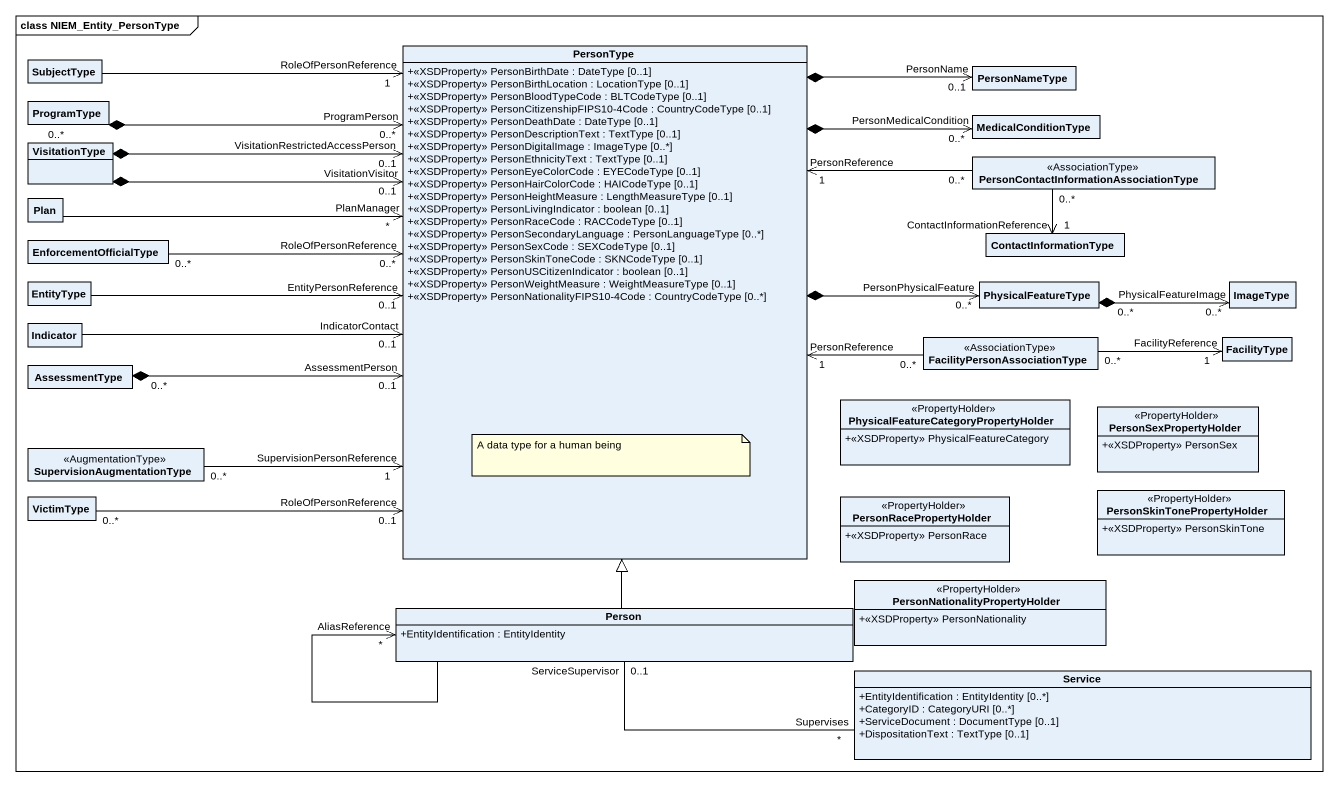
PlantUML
@startuml
mainframe class NIEM_Entity_PersonType
hide circle
hide empty members
skinparam classAttributeIconSize 0
class SubjectType
class PersonType {
  +<<XSDProperty>> PersonBirthDate : DateType [0..1]
  +<<XSDProperty>> PersonBirthLocation : LocationType [0..1]
  +<<XSDProperty>> PersonBloodTypeCode : BLTCodeType [0..1]
  +<<XSDProperty>> PersonCitizenshipFIPS10-4Code : CountryCodeType [0..1]
  +<<XSDProperty>> PersonDeathDate : DateType [0..1]
  +<<XSDProperty>> PersonDescriptionText : TextType [0..1]
  +<<XSDProperty>> PersonDigitalImage : ImageType [0..*]
  +<<XSDProperty>> PersonEthnicityText : TextType [0..1]
  +<<XSDProperty>> PersonEyeColorCode : EYECodeType [0..1]
  +<<XSDProperty>> PersonHairColorCode : HAICodeType [0..1]
  +<<XSDProperty>> PersonHeightMeasure : LengthMeasureType [0..1]
  +<<XSDProperty>> PersonLivingIndicator : boolean [0..1]
  +<<XSDProperty>> PersonRaceCode : RACCodeType [0..1]
  +<<XSDProperty>> PersonSecondaryLanguage : PersonLanguageType [0..*]
  +<<XSDProperty>> PersonSexCode : SEXCodeType [0..1]
  +<<XSDProperty>> PersonSkinToneCode : SKNCodeType [0..1]
  +<<XSDProperty>> PersonUSCitizenIndicator : boolean [0..1]
  +<<XSDProperty>> PersonWeightMeasure : WeightMeasureType [0..1]
  +<<XSDProperty>> PersonNationalityFIPS10-4Code : CountryCodeType [0..*]
}
class ProgramType
class PersonNameType
class VisitationType
class MedicalConditionType
class "PersonContactInformationAssociationType" as PersonContactInformationAsso <<AssociationType>>
class EnforcementOfficialType
class Plan
class ContactInformationType
class EntityType
class PhysicalFeatureType
class ImageType
class Indicator
class AssessmentType
class "FacilityPersonAssociationType" as FacilityPersonAssociationTyp <<AssociationType>>
class FacilityType
class "PhysicalFeatureCategoryPropertyHolder" as PhysicalFeatureCategoryPrope <<PropertyHolder>> {
  +<<XSDProperty>> PhysicalFeatureCategory
}
class PersonSexPropertyHolder <<PropertyHolder>> {
  +<<XSDProperty>> PersonSex
}
class SupervisionAugmentationType <<AugmentationType>>
class VictimType
class PersonRacePropertyHolder <<PropertyHolder>> {
  +<<XSDProperty>> PersonRace
}
class PersonSkinTonePropertyHolder <<PropertyHolder>> {
  +<<XSDProperty>> PersonSkinTone
}
class "PersonNationalityPropertyHolder" as PersonNationalityPropertyHol <<PropertyHolder>> {
  +<<XSDProperty>> PersonNationality
}
class "Person" as Person_ {
  +EntityIdentification : EntityIdentity
}
class Service {
  +EntityIdentification : EntityIdentity [0..*]
  +CategoryID : CategoryURI [0..*]
  +ServiceDocument : DocumentType [0..1]
  +DispositationText : TextType [0..1]
}
SubjectType -right-> "RoleOfPersonReference\n1" PersonType
PersonType *-right-> "PersonMedicalCondition\n0..*" MedicalConditionType
PersonType "EntityPersonReference\n0..1" <-left- EntityType
PersonType *-right-> "PersonPhysicalFeature\n0..*" PhysicalFeatureType
ProgramType "0..*" *-right-> "ProgramPerson\n0..*" PersonType
PersonNameType "PersonName\n0..1" <-left-* PersonType
VisitationType *-right-> "VisitationRestrictedAccessPerson\n0..1" PersonType
VisitationType *-right-> "VisitationVisitor\n0..1" PersonType
PersonContactInformationAsso "0..*" -left-> "PersonReference\n1" PersonType
PersonContactInformationAsso "0..*" --> "ContactInformationReference\n1" ContactInformationType
EnforcementOfficialType "0..*" -right-> "RoleOfPersonReference\n0..*" PersonType
Plan -right-> "PlanManager\n*" PersonType
PhysicalFeatureType "0..*" *-right-> "PhysicalFeatureImage\n0..*" ImageType
Indicator -right-> "IndicatorContact\n0..1" PersonType
AssessmentType "0..*" *-right-> "AssessmentPerson\n0..1" PersonType
FacilityPersonAssociationTyp "0..*" -left-> "PersonReference\n1" PersonType
FacilityPersonAssociationTyp "0..*" -right-> "FacilityReference\n1" FacilityType
SupervisionAugmentationType "0..*" -right-> "SupervisionPersonReference\n1" PersonType
VictimType "0..*" -right-> "RoleOfPersonReference\n0..1" PersonType
Person_ -up-|> PersonType
Person_ --> "AliasReference\n*" Person_
Service "Supervises\n*" -left- "ServiceSupervisor\n0..1" Person_
note as N1
  A data type for a human being
end note
@enduml
